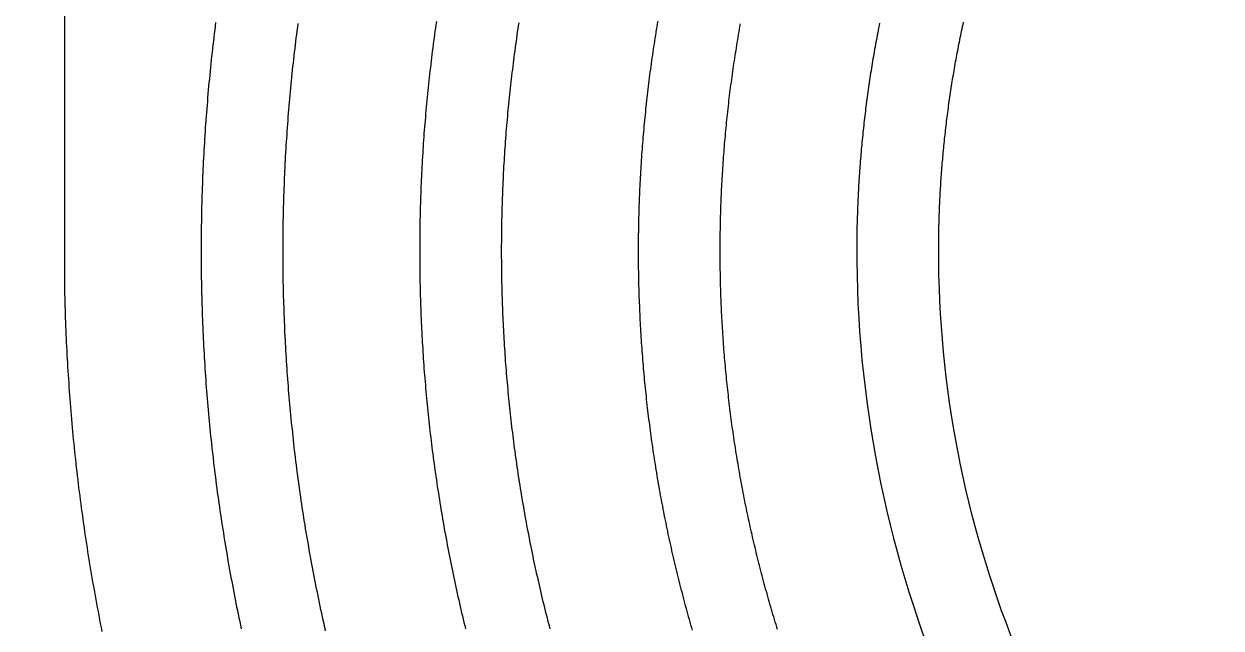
# Model space of a CAD drawing. Header units: inches. Extents: x -43479 to 56521, y -44741 to 59530.
# Drawn here: x -21951 to -20199, y 2432 to 3316 of the extents above; entities that cross this region are included whole.
import ezdxf

# ---------------------------------------------------------------- set-up
doc = ezdxf.new("R2010")
doc.units = ezdxf.units.IN
doc.header["$MEASUREMENT"] = 0

# ---------------------------------------------------------------- blocks, each defined once
blk = doc.blocks.new('kanishk_spiralEditV1')
for points in [[(5356.6, 1818.2), (5357.2, 1812.7), (5357.9, 1807.2), (5358.6, 1801.8), (5359.3, 1796.3), (5359.9, 1790.8), (5360.6, 1785.3), (5361.2, 1779.8), (5361.8, 1774.3), (5362.4, 1768.8), (5363, 1763.3), (5363.6, 1757.9), (5364.1, 1752.4), (5364.7, 1746.9), (5365.2, 1741.4), (5365.8, 1735.9), (5366.3, 1730.4), (5366.8, 1724.9), (5367.3, 1719.4), (5367.8, 1713.9), (5368.3, 1708.4), (5368.7, 1702.9), (5369.2, 1697.4), (5369.6, 1691.9), (5370.1, 1686.4), (5370.5, 1680.9), (5370.9, 1675.4), (5371.3, 1669.9), (5371.7, 1664.4), (5372, 1658.9), (5372.4, 1653.3), (5372.8, 1647.8), (5373.1, 1642.3), (5373.4, 1636.8), (5373.7, 1631.3), (5374, 1625.8), (5374.3, 1620.3), (5374.6, 1614.8), (5374.9, 1609.3), (5375.1, 1603.8), (5375.4, 1598.3), (5375.6, 1592.7), (5375.8, 1587.2), (5376, 1581.7), (5376.2, 1576.2), (5376.4, 1570.7), (5376.6, 1565.2), (5376.8, 1559.7), (5376.9, 1554.2), (5377.1, 1548.7), (5377.2, 1543.1), (5377.3, 1537.6), (5377.4, 1532.1), (5377.5, 1526.6), (5377.6, 1521.1), (5377.7, 1515.6), (5377.7, 1510.1), (5377.8, 1504.6), (5377.8, 1499), (5377.9, 1493.5), (5377.9, 1488), (5377.9, 1482.5), (5377.9, 1477), (5377.8, 1471.5), (5377.8, 1466), (5377.8, 1460.5), (5377.7, 1455), (5377.6, 1449.4), (5377.6, 1443.9), (5377.5, 1438.4), (5377.4, 1432.9), (5377.3, 1427.4), (5377.1, 1421.9), (5377, 1416.4), (5376.9, 1410.9), (5376.7, 1405.4), (5376.5, 1399.9), (5376.3, 1394.4), (5376.2, 1388.9), (5376, 1383.4), (5375.7, 1377.9), (5375.5, 1372.4), (5375.3, 1366.9), (5375, 1361.4), (5374.8, 1355.9), (5374.5, 1350.4), (5374.2, 1344.9), (5373.9, 1339.4), (5373.6, 1333.9), (5373.3, 1328.4), (5372.9, 1322.9), (5372.6, 1317.4), (5372.2, 1311.9), (5371.9, 1306.4), (5371.5, 1300.9), (5371.1, 1295.4), (5370.7, 1289.9), (5370.3, 1284.4), (5369.9, 1279), (5369.4, 1273.5), (5369, 1268), (5368.5, 1262.5), (5368.1, 1257), (5367.6, 1251.5), (5367.1, 1246.1), (5366.6, 1240.6), (5366.1, 1235.1), (5365.6, 1229.6), (5365, 1224.2), (5364.5, 1218.7), (5363.9, 1213.2), (5363.3, 1207.7), (5362.7, 1202.3), (5362.2, 1196.8), (5361.5, 1191.3), (5360.9, 1185.9), (5360.3, 1180.4), (5359.7, 1174.9), (5359, 1169.5), (5358.3, 1164), (5357.7, 1158.6), (5357, 1153.1), (5356.3, 1147.7), (5355.6, 1142.2), (5354.9, 1136.8), (5354.1, 1131.3), (5353.4, 1125.9), (5352.6, 1120.4), (5351.9, 1115), (5351.1, 1109.5), (5350.3, 1104.1), (5349.5, 1098.7), (5348.7, 1093.2), (5347.9, 1087.8), (5347, 1082.4), (5346.2, 1076.9), (5345.3, 1071.5), (5344.5, 1066.1), (5343.6, 1060.7), (5342.7, 1055.2), (5341.8, 1049.8), (5340.9, 1044.4), (5339.9, 1039), (5339, 1033.6), (5338.1, 1028.2), (5337.1, 1022.8), (5336.1, 1017.3), (5335.1, 1011.9), (5334.2, 1006.5), (5333.1, 1001.1), (5332.1, 995.7), (5331.1, 990.3), (5330.1, 985), (5329, 979.6), (5328, 974.2), (5326.9, 968.8), (5325.8, 963.4), (5324.7, 958), (5323.6, 952.7), (5322.5, 947.3), (5321.4, 941.9), (5320.2, 936.5), (5319.1, 931.2)], [(5033.4, 1819.6), (5034.1, 1814.8), (5034.8, 1810), (5035.5, 1805.2), (5036.2, 1800.3), (5036.8, 1795.5), (5037.5, 1790.7), (5038.1, 1785.9), (5038.8, 1781.1), (5039.4, 1776.3), (5040, 1771.5), (5040.6, 1766.6), (5041.2, 1761.8), (5041.8, 1757), (5042.3, 1752.2), (5042.9, 1747.4), (5043.4, 1742.5), (5044, 1737.7), (5044.5, 1732.9), (5045, 1728.1), (5045.5, 1723.2), (5046, 1718.4), (5046.5, 1713.6), (5047, 1708.8), (5047.4, 1703.9), (5047.9, 1699.1), (5048.3, 1694.3), (5048.8, 1689.4), (5049.2, 1684.6), (5049.6, 1679.8), (5050, 1674.9), (5050.4, 1670.1), (5050.8, 1665.3), (5051.2, 1660.4), (5051.6, 1655.6), (5051.9, 1650.8), (5052.3, 1645.9), (5052.6, 1641.1), (5052.9, 1636.2), (5053.2, 1631.4), (5053.5, 1626.6), (5053.8, 1621.7), (5054.1, 1616.9), (5054.4, 1612.1), (5054.6, 1607.2), (5054.9, 1602.4), (5055.1, 1597.5), (5055.4, 1592.7), (5055.6, 1587.9), (5055.8, 1583), (5056, 1578.2), (5056.2, 1573.3), (5056.4, 1568.5), (5056.6, 1563.6), (5056.7, 1558.8), (5056.9, 1554), (5057, 1549.1), (5057.2, 1544.3), (5057.3, 1539.4), (5057.4, 1534.6), (5057.5, 1529.7), (5057.6, 1524.9), (5057.7, 1520.1), (5057.7, 1515.2), (5057.8, 1510.4), (5057.8, 1505.5), (5057.9, 1500.7), (5057.9, 1495.8), (5057.9, 1491), (5057.9, 1486.2), (5057.9, 1481.3), (5057.9, 1476.5), (5057.9, 1471.6), (5057.9, 1466.8), (5057.8, 1462), (5057.8, 1457.1), (5057.7, 1452.3), (5057.7, 1447.4), (5057.6, 1442.6), (5057.5, 1437.8), (5057.4, 1432.9), (5057.3, 1428.1), (5057.1, 1423.2), (5057, 1418.4), (5056.9, 1413.6), (5056.7, 1408.7), (5056.6, 1403.9), (5056.4, 1399.1), (5056.2, 1394.2), (5056, 1389.4), (5055.8, 1384.6), (5055.6, 1379.7), (5055.4, 1374.9), (5055.1, 1370.1), (5054.9, 1365.2), (5054.6, 1360.4), (5054.4, 1355.6), (5054.1, 1350.8), (5053.8, 1345.9), (5053.5, 1341.1), (5053.2, 1336.3), (5052.9, 1331.5), (5052.6, 1326.6), (5052.3, 1321.8), (5051.9, 1317), (5051.6, 1312.2), (5051.2, 1307.3), (5050.8, 1302.5), (5050.4, 1297.7), (5050, 1292.9), (5049.6, 1288.1), (5049.2, 1283.3), (5048.8, 1278.4), (5048.4, 1273.6), (5047.9, 1268.8), (5047.5, 1264), (5047, 1259.2), (5046.5, 1254.4), (5046, 1249.6), (5045.5, 1244.8), (5045, 1240), (5044.5, 1235.2), (5044, 1230.4), (5043.5, 1225.6), (5042.9, 1220.8), (5042.4, 1216), (5041.8, 1211.2), (5041.2, 1206.4), (5040.6, 1201.6), (5040, 1196.8), (5039.4, 1192), (5038.8, 1187.2), (5038.2, 1182.4), (5037.5, 1177.7), (5036.9, 1172.9), (5036.2, 1168.1), (5035.6, 1163.3), (5034.9, 1158.5), (5034.2, 1153.8), (5033.5, 1149), (5032.8, 1144.2), (5032.1, 1139.4), (5031.4, 1134.7), (5030.6, 1129.9), (5029.9, 1125.1), (5029.1, 1120.4), (5028.4, 1115.6), (5027.6, 1110.8), (5026.8, 1106.1), (5026, 1101.3), (5025.2, 1096.6), (5024.4, 1091.8), (5023.6, 1087.1), (5022.7, 1082.3), (5021.9, 1077.6), (5021, 1072.8), (5020.2, 1068.1), (5019.3, 1063.3), (5018.4, 1058.6), (5017.5, 1053.8), (5016.6, 1049.1), (5015.7, 1044.4), (5014.8, 1039.6), (5013.8, 1034.9), (5012.9, 1030.2), (5011.9, 1025.5), (5011, 1020.7), (5010, 1016), (5009, 1011.3), (5008, 1006.6), (5007, 1001.9), (5006, 997.2), (5005, 992.4), (5004, 987.7), (5002.9, 983), (5001.9, 978.3), (5000.8, 973.6), (4999.7, 968.9), (4998.7, 964.2), (4997.6, 959.6), (4996.5, 954.9), (4995.4, 950.2), (4994.2, 945.5), (4993.1, 940.8), (4992, 936.1), (4990.8, 931.5)], [(4709.5, 1820), (4710.2, 1815.9), (4710.9, 1811.7), (4711.6, 1807.6), (4712.2, 1803.5), (4712.9, 1799.3), (4713.6, 1795.2), (4714.2, 1791.1), (4714.9, 1786.9), (4715.5, 1782.8), (4716.1, 1778.6), (4716.7, 1774.5), (4717.3, 1770.4), (4717.9, 1766.2), (4718.5, 1762.1), (4719.1, 1757.9), (4719.7, 1753.8), (4720.2, 1749.6), (4720.8, 1745.5), (4721.3, 1741.3), (4721.9, 1737.2), (4722.4, 1733), (4722.9, 1728.9), (4723.4, 1724.7), (4723.9, 1720.6), (4724.4, 1716.4), (4724.9, 1712.2), (4725.4, 1708.1), (4725.8, 1703.9), (4726.3, 1699.8), (4726.7, 1695.6), (4727.2, 1691.5), (4727.6, 1687.3), (4728, 1683.1), (4728.5, 1679), (4728.9, 1674.8), (4729.3, 1670.6), (4729.6, 1666.5), (4730, 1662.3), (4730.4, 1658.2), (4730.8, 1654), (4731.1, 1649.8), (4731.5, 1645.7), (4731.8, 1641.5), (4732.1, 1637.3), (4732.4, 1633.2), (4732.7, 1629), (4733, 1624.8), (4733.3, 1620.6), (4733.6, 1616.5), (4733.9, 1612.3), (4734.2, 1608.1), (4734.4, 1604), (4734.7, 1599.8), (4734.9, 1595.6), (4735.1, 1591.5), (4735.3, 1587.3), (4735.6, 1583.1), (4735.8, 1578.9), (4736, 1574.8), (4736.1, 1570.6), (4736.3, 1566.4), (4736.5, 1562.2), (4736.7, 1558.1), (4736.8, 1553.9), (4736.9, 1549.7), (4737.1, 1545.6), (4737.2, 1541.4), (4737.3, 1537.2), (4737.4, 1533), (4737.5, 1528.9), (4737.6, 1524.7), (4737.7, 1520.5), (4737.8, 1516.3), (4737.8, 1512.2), (4737.9, 1508), (4737.9, 1503.8), (4738, 1499.7), (4738, 1495.5), (4738, 1491.3), (4738, 1487.1), (4738, 1483), (4738, 1478.8), (4738, 1474.6), (4738, 1470.4), (4738, 1466.3), (4737.9, 1462.1), (4737.9, 1457.9), (4737.8, 1453.8), (4737.7, 1449.6), (4737.7, 1445.4), (4737.6, 1441.3), (4737.5, 1437.1), (4737.4, 1432.9), (4737.3, 1428.8), (4737.2, 1424.6), (4737, 1420.4), (4736.9, 1416.3), (4736.7, 1412.1), (4736.6, 1407.9), (4736.4, 1403.8), (4736.3, 1399.6), (4736.1, 1395.4), (4735.9, 1391.3), (4735.7, 1387.1), (4735.5, 1382.9), (4735.3, 1378.8), (4735, 1374.6), (4734.8, 1370.5), (4734.6, 1366.3), (4734.3, 1362.1), (4734.1, 1358), (4733.8, 1353.8), (4733.5, 1349.7), (4733.2, 1345.5), (4732.9, 1341.4), (4732.6, 1337.2), (4732.3, 1333.1), (4732, 1328.9), (4731.7, 1324.8), (4731.3, 1320.6), (4731, 1316.5), (4730.6, 1312.3), (4730.3, 1308.2), (4729.9, 1304), (4729.5, 1299.9), (4729.1, 1295.7), (4728.7, 1291.6), (4728.3, 1287.4), (4727.9, 1283.3), (4727.5, 1279.2), (4727, 1275), (4726.6, 1270.9), (4726.2, 1266.8), (4725.7, 1262.6), (4725.2, 1258.5), (4724.8, 1254.4), (4724.3, 1250.2), (4723.8, 1246.1), (4723.3, 1242), (4722.8, 1237.8), (4722.2, 1233.7), (4721.7, 1229.6), (4721.2, 1225.5), (4720.6, 1221.3), (4720.1, 1217.2), (4719.5, 1213.1), (4718.9, 1209), (4718.4, 1204.9), (4717.8, 1200.8), (4717.2, 1196.6), (4716.6, 1192.5), (4716, 1188.4), (4715.3, 1184.3), (4714.7, 1180.2), (4714.1, 1176.1), (4713.4, 1172), (4712.8, 1167.9), (4712.1, 1163.8), (4711.4, 1159.7), (4710.7, 1155.6), (4710.1, 1151.5), (4709.4, 1147.4), (4708.7, 1143.3), (4707.9, 1139.2), (4707.2, 1135.1), (4706.5, 1131), (4705.7, 1127), (4705, 1122.9), (4704.2, 1118.8), (4703.5, 1114.7), (4702.7, 1110.6), (4701.9, 1106.5), (4701.1, 1102.5), (4700.3, 1098.4), (4699.5, 1094.3), (4698.7, 1090.3), (4697.8, 1086.2), (4697, 1082.1), (4696.2, 1078.1), (4695.3, 1074), (4694.5, 1069.9), (4693.6, 1065.9), (4692.7, 1061.8), (4691.8, 1057.8), (4690.9, 1053.7), (4690, 1049.7), (4689.1, 1045.6), (4688.2, 1041.6), (4687.3, 1037.5), (4686.3, 1033.5), (4685.4, 1029.5), (4684.4, 1025.4), (4683.5, 1021.4), (4682.5, 1017.4), (4681.5, 1013.3), (4680.5, 1009.3), (4679.5, 1005.3), (4678.5, 1001.3), (4677.5, 997.2), (4676.5, 993.2), (4675.5, 989.2), (4674.4, 985.2), (4673.4, 981.2), (4672.3, 977.2), (4671.3, 973.2), (4670.2, 969.2), (4669.1, 965.2), (4668, 961.2), (4666.9, 957.2), (4665.8, 953.2), (4664.7, 949.2), (4663.6, 945.2), (4662.5, 941.2), (4661.3, 937.2), (4660.2, 933.2), (4659, 929.3)], [(4534, 930.1), (4535.1, 933.8), (4536.3, 937.5), (4537.4, 941.2), (4538.6, 944.9), (4539.7, 948.7), (4540.8, 952.4), (4541.9, 956.1), (4543, 959.8), (4544.1, 963.6), (4545.2, 967.3), (4546.2, 971.1), (4547.3, 974.8), (4548.4, 978.5), (4549.4, 982.3), (4550.5, 986), (4551.5, 989.8), (4552.5, 993.5), (4553.5, 997.3), (4554.6, 1001.1), (4555.6, 1004.8), (4556.6, 1008.6), (4557.5, 1012.3), (4558.5, 1016.1), (4559.5, 1019.9), (4560.5, 1023.7), (4561.4, 1027.4), (4562.4, 1031.2), (4563.3, 1035), (4564.2, 1038.8), (4565.2, 1042.6), (4566.1, 1046.3), (4567, 1050.1), (4567.9, 1053.9), (4568.8, 1057.7), (4569.7, 1061.5), (4570.6, 1065.3), (4571.4, 1069.1), (4572.3, 1072.9), (4573.1, 1076.7), (4574, 1080.5), (4574.8, 1084.3), (4575.7, 1088.1), (4576.5, 1091.9), (4577.3, 1095.7), (4578.1, 1099.6), (4578.9, 1103.4), (4579.7, 1107.2), (4580.5, 1111), (4581.3, 1114.8), (4582, 1118.7), (4582.8, 1122.5), (4583.5, 1126.3), (4584.3, 1130.1), (4585, 1134), (4585.7, 1137.8), (4586.5, 1141.6), (4587.2, 1145.5), (4587.9, 1149.3), (4588.6, 1153.2), (4589.3, 1157), (4589.9, 1160.8), (4590.6, 1164.7), (4591.3, 1168.5), (4591.9, 1172.4), (4592.6, 1176.2), (4593.2, 1180.1), (4593.8, 1183.9), (4594.5, 1187.8), (4595.1, 1191.6), (4595.7, 1195.5), (4596.3, 1199.3), (4596.9, 1203.2), (4597.5, 1207.1), (4598, 1210.9), (4598.6, 1214.8), (4599.2, 1218.7), (4599.7, 1222.5), (4600.3, 1226.4), (4600.8, 1230.3), (4601.3, 1234.1), (4601.8, 1238), (4602.3, 1241.9), (4602.8, 1245.8), (4603.3, 1249.6), (4603.8, 1253.5), (4604.3, 1257.4), (4604.8, 1261.3), (4605.2, 1265.2), (4605.7, 1269), (4606.1, 1272.9), (4606.6, 1276.8), (4607, 1280.7), (4607.4, 1284.6), (4607.8, 1288.5), (4608.2, 1292.3), (4608.6, 1296.2), (4609, 1300.1), (4609.4, 1304), (4609.8, 1307.9), (4610.1, 1311.8), (4610.5, 1315.7), (4610.8, 1319.6), (4611.2, 1323.5), (4611.5, 1327.4), (4611.8, 1331.3), (4612.2, 1335.2), (4612.5, 1339.1), (4612.8, 1343), (4613.1, 1346.9), (4613.3, 1350.8), (4613.6, 1354.7), (4613.9, 1358.6), (4614.1, 1362.5), (4614.4, 1366.4), (4614.6, 1370.3), (4614.9, 1374.2), (4615.1, 1378.1), (4615.3, 1382), (4615.5, 1386), (4615.7, 1389.9), (4615.9, 1393.8), (4616.1, 1397.7), (4616.3, 1401.6), (4616.4, 1405.5), (4616.6, 1409.4), (4616.7, 1413.3), (4616.9, 1417.3), (4617, 1421.2), (4617.2, 1425.1), (4617.3, 1429), (4617.4, 1432.9), (4617.5, 1436.8), (4617.6, 1440.8), (4617.7, 1444.7), (4617.7, 1448.6), (4617.8, 1452.5), (4617.9, 1456.4), (4617.9, 1460.3), (4618, 1464.3), (4618, 1468.2), (4618, 1472.1), (4618.1, 1476), (4618.1, 1479.9), (4618.1, 1483.9), (4618.1, 1487.8), (4618.1, 1491.7), (4618, 1495.6), (4618, 1499.6), (4618, 1503.5), (4617.9, 1507.4), (4617.9, 1511.3), (4617.8, 1515.2), (4617.7, 1519.2), (4617.7, 1523.1), (4617.6, 1527), (4617.5, 1530.9), (4617.4, 1534.8), (4617.3, 1538.8), (4617.2, 1542.7), (4617, 1546.6), (4616.9, 1550.5), (4616.7, 1554.5), (4616.6, 1558.4), (4616.4, 1562.3), (4616.3, 1566.2), (4616.1, 1570.1), (4615.9, 1574.1), (4615.7, 1578), (4615.5, 1581.9), (4615.3, 1585.8), (4615.1, 1589.8), (4614.9, 1593.7), (4614.6, 1597.6), (4614.4, 1601.5), (4614.1, 1605.4), (4613.9, 1609.4), (4613.6, 1613.3), (4613.3, 1617.2), (4613, 1621.1), (4612.7, 1625), (4612.4, 1628.9), (4612.1, 1632.9), (4611.8, 1636.8), (4611.5, 1640.7), (4611.2, 1644.6), (4610.8, 1648.5), (4610.5, 1652.4), (4610.1, 1656.4), (4609.7, 1660.3), (4609.4, 1664.2), (4609, 1668.1), (4608.6, 1672), (4608.2, 1675.9), (4607.8, 1679.8), (4607.4, 1683.7), (4607, 1687.6), (4606.5, 1691.6), (4606.1, 1695.5), (4605.6, 1699.4), (4605.2, 1703.3), (4604.7, 1707.2), (4604.2, 1711.1), (4603.8, 1715), (4603.3, 1718.9), (4602.8, 1722.8), (4602.3, 1726.7), (4601.7, 1730.6), (4601.2, 1734.5), (4600.7, 1738.4), (4600.2, 1742.3), (4599.6, 1746.2), (4599.1, 1750.1), (4598.5, 1754), (4597.9, 1757.9), (4597.3, 1761.8), (4596.8, 1765.7), (4596.2, 1769.6), (4595.6, 1773.5), (4594.9, 1777.3), (4594.3, 1781.2), (4593.7, 1785.1), (4593.1, 1789), (4592.4, 1792.9), (4591.8, 1796.8), (4591.1, 1800.7), (4590.4, 1804.5), (4589.7, 1808.4), (4589.1, 1812.3), (4588.4, 1816.2)], [(4866.9, 931.1), (4868.1, 935.5), (4869.2, 939.9), (4870.4, 944.4), (4871.5, 948.8), (4872.6, 953.2), (4873.7, 957.6), (4874.8, 962.1), (4875.9, 966.5), (4877, 970.9), (4878, 975.4), (4879.1, 979.8), (4880.1, 984.3), (4881.2, 988.7), (4882.2, 993.2), (4883.2, 997.6), (4884.2, 1002.1), (4885.2, 1006.5), (4886.2, 1011), (4887.2, 1015.4), (4888.2, 1019.9), (4889.2, 1024.4), (4890.1, 1028.8), (4891.1, 1033.3), (4892, 1037.8), (4892.9, 1042.2), (4893.8, 1046.7), (4894.8, 1051.2), (4895.7, 1055.7), (4896.5, 1060.2), (4897.4, 1064.6), (4898.3, 1069.1), (4899.2, 1073.6), (4900, 1078.1), (4900.9, 1082.6), (4901.7, 1087.1), (4902.5, 1091.6), (4903.3, 1096.1), (4904.1, 1100.6), (4904.9, 1105.1), (4905.7, 1109.6), (4906.5, 1114.1), (4907.3, 1118.6), (4908, 1123.1), (4908.8, 1127.6), (4909.5, 1132.1), (4910.2, 1136.6), (4911, 1141.2), (4911.7, 1145.7), (4912.4, 1150.2), (4913.1, 1154.7), (4913.8, 1159.2), (4914.4, 1163.8), (4915.1, 1168.3), (4915.8, 1172.8), (4916.4, 1177.4), (4917, 1181.9), (4917.7, 1186.4), (4918.3, 1190.9), (4918.9, 1195.5), (4919.5, 1200), (4920.1, 1204.6), (4920.7, 1209.1), (4921.2, 1213.6), (4921.8, 1218.2), (4922.3, 1222.7), (4922.9, 1227.3), (4923.4, 1231.8), (4923.9, 1236.4), (4924.5, 1240.9), (4925, 1245.5), (4925.4, 1250), (4925.9, 1254.6), (4926.4, 1259.1), (4926.9, 1263.7), (4927.3, 1268.2), (4927.8, 1272.8), (4928.2, 1277.4), (4928.6, 1281.9), (4929.1, 1286.5), (4929.5, 1291), (4929.9, 1295.6), (4930.3, 1300.2), (4930.6, 1304.7), (4931, 1309.3), (4931.4, 1313.9), (4931.7, 1318.4), (4932.1, 1323), (4932.4, 1327.6), (4932.7, 1332.2), (4933, 1336.7), (4933.3, 1341.3), (4933.6, 1345.9), (4933.9, 1350.5), (4934.2, 1355), (4934.4, 1359.6), (4934.7, 1364.2), (4934.9, 1368.8), (4935.2, 1373.3), (4935.4, 1377.9), (4935.6, 1382.5), (4935.8, 1387.1), (4936, 1391.7), (4936.2, 1396.2), (4936.4, 1400.8), (4936.6, 1405.4), (4936.7, 1410), (4936.9, 1414.6), (4937, 1419.2), (4937.1, 1423.7), (4937.3, 1428.3), (4937.4, 1432.9), (4937.5, 1437.5), (4937.6, 1442.1), (4937.7, 1446.7), (4937.7, 1451.3), (4937.8, 1455.9), (4937.8, 1460.4), (4937.9, 1465), (4937.9, 1469.6), (4938, 1474.2), (4938, 1478.8), (4938, 1483.4), (4938, 1488), (4938, 1492.6), (4937.9, 1497.2), (4937.9, 1501.8), (4937.9, 1506.4), (4937.8, 1510.9), (4937.7, 1515.5), (4937.7, 1520.1), (4937.6, 1524.7), (4937.5, 1529.3), (4937.4, 1533.9), (4937.3, 1538.5), (4937.2, 1543.1), (4937, 1547.7), (4936.9, 1552.3), (4936.8, 1556.9), (4936.6, 1561.4), (4936.4, 1566), (4936.3, 1570.6), (4936.1, 1575.2), (4935.9, 1579.8), (4935.7, 1584.4), (4935.4, 1589), (4935.2, 1593.6), (4935, 1598.2), (4934.7, 1602.8), (4934.5, 1607.4), (4934.2, 1611.9), (4934, 1616.5), (4933.7, 1621.1), (4933.4, 1625.7), (4933.1, 1630.3), (4932.8, 1634.9), (4932.4, 1639.5), (4932.1, 1644.1), (4931.8, 1648.6), (4931.4, 1653.2), (4931.1, 1657.8), (4930.7, 1662.4), (4930.3, 1667), (4929.9, 1671.6), (4929.5, 1676.1), (4929.1, 1680.7), (4928.7, 1685.3), (4928.3, 1689.9), (4927.8, 1694.5), (4927.4, 1699), (4926.9, 1703.6), (4926.5, 1708.2), (4926, 1712.8), (4925.5, 1717.4), (4925, 1721.9), (4924.5, 1726.5), (4924, 1731.1), (4923.5, 1735.6), (4922.9, 1740.2), (4922.4, 1744.8), (4921.8, 1749.4), (4921.3, 1753.9), (4920.7, 1758.5), (4920.1, 1763.1), (4919.5, 1767.6), (4918.9, 1772.2), (4918.3, 1776.8), (4917.7, 1781.3), (4917.1, 1785.9), (4916.4, 1790.4), (4915.8, 1795), (4915.1, 1799.6), (4914.5, 1804.1), (4913.8, 1808.7), (4913.1, 1813.2), (4912.4, 1817.8)], [(5195.6, 928.6), (5196.8, 933.7), (5197.9, 938.8), (5199.1, 943.9), (5200.2, 949), (5201.3, 954.2), (5202.4, 959.3), (5203.5, 964.4), (5204.6, 969.5), (5205.6, 974.6), (5206.7, 979.8), (5207.7, 984.9), (5208.8, 990), (5209.8, 995.2), (5210.8, 1000.3), (5211.8, 1005.5), (5212.8, 1010.6), (5213.8, 1015.8), (5214.8, 1020.9), (5215.8, 1026.1), (5216.7, 1031.2), (5217.6, 1036.4), (5218.6, 1041.5), (5219.5, 1046.7), (5220.4, 1051.8), (5221.3, 1057), (5222.2, 1062.2), (5223.1, 1067.3), (5223.9, 1072.5), (5224.8, 1077.7), (5225.6, 1082.9), (5226.5, 1088), (5227.3, 1093.2), (5228.1, 1098.4), (5228.9, 1103.6), (5229.7, 1108.8), (5230.5, 1113.9), (5231.2, 1119.1), (5232, 1124.3), (5232.7, 1129.5), (5233.5, 1134.7), (5234.2, 1139.9), (5234.9, 1145.1), (5235.6, 1150.3), (5236.3, 1155.5), (5237, 1160.7), (5237.7, 1165.9), (5238.3, 1171.1), (5239, 1176.3), (5239.6, 1181.5), (5240.2, 1186.7), (5240.9, 1191.9), (5241.5, 1197.2), (5242.1, 1202.4), (5242.6, 1207.6), (5243.2, 1212.8), (5243.8, 1218), (5244.3, 1223.2), (5244.9, 1228.5), (5245.4, 1233.7), (5245.9, 1238.9), (5246.4, 1244.1), (5246.9, 1249.4), (5247.4, 1254.6), (5247.9, 1259.8), (5248.3, 1265.1), (5248.8, 1270.3), (5249.2, 1275.5), (5249.7, 1280.8), (5250.1, 1286), (5250.5, 1291.2), (5250.9, 1296.5), (5251.3, 1301.7), (5251.7, 1306.9), (5252, 1312.2), (5252.4, 1317.4), (5252.7, 1322.7), (5253, 1327.9), (5253.4, 1333.1), (5253.7, 1338.4), (5254, 1343.6), (5254.3, 1348.9), (5254.5, 1354.1), (5254.8, 1359.4), (5255.1, 1364.6), (5255.3, 1369.9), (5255.5, 1375.1), (5255.8, 1380.4), (5256, 1385.6), (5256.2, 1390.9), (5256.4, 1396.1), (5256.5, 1401.4), (5256.7, 1406.6), (5256.9, 1411.9), (5257, 1417.2), (5257.1, 1422.4), (5257.3, 1427.7), (5257.4, 1432.9), (5257.5, 1438.2), (5257.6, 1443.4), (5257.6, 1448.7), (5257.7, 1454), (5257.8, 1459.2), (5257.8, 1464.5), (5257.9, 1469.7), (5257.9, 1475), (5257.9, 1480.2), (5257.9, 1485.5), (5257.9, 1490.8), (5257.9, 1496), (5257.8, 1501.3), (5257.8, 1506.5), (5257.7, 1511.8), (5257.7, 1517.1), (5257.6, 1522.3), (5257.5, 1527.6), (5257.4, 1532.9), (5257.3, 1538.1), (5257.2, 1543.4), (5257.1, 1548.6), (5256.9, 1553.9), (5256.8, 1559.2), (5256.6, 1564.4), (5256.4, 1569.7), (5256.2, 1574.9), (5256, 1580.2), (5255.8, 1585.5), (5255.6, 1590.7), (5255.4, 1596), (5255.1, 1601.2), (5254.9, 1606.5), (5254.6, 1611.8), (5254.4, 1617), (5254.1, 1622.3), (5253.8, 1627.5), (5253.5, 1632.8), (5253.2, 1638.1), (5252.8, 1643.3), (5252.5, 1648.6), (5252.1, 1653.8), (5251.8, 1659.1), (5251.4, 1664.3), (5251, 1669.6), (5250.6, 1674.8), (5250.2, 1680.1), (5249.8, 1685.3), (5249.4, 1690.6), (5248.9, 1695.8), (5248.5, 1701.1), (5248, 1706.3), (5247.5, 1711.6), (5247.1, 1716.8), (5246.6, 1722.1), (5246.1, 1727.3), (5245.5, 1732.6), (5245, 1737.8), (5244.5, 1743.1), (5243.9, 1748.3), (5243.4, 1753.5), (5242.8, 1758.8), (5242.2, 1764), (5241.6, 1769.3), (5241, 1774.5), (5240.4, 1779.7), (5239.8, 1785), (5239.1, 1790.2), (5238.5, 1795.4), (5237.8, 1800.7), (5237.2, 1805.9), (5236.5, 1811.1), (5235.8, 1816.4)], [(5522.6, 927.6), (5523.7, 933.4), (5524.9, 939.2), (5526, 945), (5527.1, 950.8), (5528.2, 956.6), (5529.3, 962.4), (5530.4, 968.2), (5531.5, 974), (5532.5, 979.8), (5533.6, 985.6), (5534.6, 991.5), (5535.7, 997.3), (5536.7, 1003.1), (5537.7, 1008.9), (5538.7, 1014.8), (5539.6, 1020.6), (5540.6, 1026.4), (5541.5, 1032.3), (5542.5, 1038.1), (5543.4, 1043.9), (5544.3, 1049.8), (5545.2, 1055.6), (5546.1, 1061.5), (5547, 1067.3), (5547.9, 1073.2), (5548.7, 1079), (5549.6, 1084.9), (5550.4, 1090.7), (5551.2, 1096.6), (5552, 1102.5), (5552.8, 1108.3), (5553.6, 1114.2), (5554.3, 1120.1), (5555.1, 1125.9), (5555.8, 1131.8), (5556.6, 1137.7), (5557.3, 1143.5), (5558, 1149.4), (5558.7, 1155.3), (5559.4, 1161.2), (5560, 1167), (5560.7, 1172.9), (5561.3, 1178.8), (5562, 1184.7), (5562.6, 1190.6), (5563.2, 1196.5), (5563.8, 1202.4), (5564.4, 1208.2), (5564.9, 1214.1), (5565.5, 1220), (5566.1, 1225.9), (5566.6, 1231.8), (5567.1, 1237.7), (5567.6, 1243.6), (5568.1, 1249.5), (5568.6, 1255.4), (5569.1, 1261.3), (5569.5, 1267.2), (5570, 1273.1), (5570.4, 1279), (5570.8, 1284.9), (5571.2, 1290.9), (5571.6, 1296.8), (5572, 1302.7), (5572.4, 1308.6), (5572.8, 1314.5), (5573.1, 1320.4), (5573.4, 1326.3), (5573.8, 1332.2), (5574.1, 1338.2), (5574.4, 1344.1), (5574.7, 1350), (5574.9, 1355.9), (5575.2, 1361.8), (5575.4, 1367.8), (5575.7, 1373.7), (5575.9, 1379.6), (5576.1, 1385.5), (5576.3, 1391.4), (5576.5, 1397.4), (5576.7, 1403.3), (5576.8, 1409.2), (5577, 1415.1), (5577.1, 1421.1), (5577.3, 1427), (5577.3, 4777)]]:
    blk.add_lwpolyline(points)
for points in [[(4384.7, 1816.9), (4385.4, 1813.5), (4386.1, 1810), (4386.8, 1806.6), (4387.4, 1803.1), (4388.1, 1799.7), (4388.8, 1796.2), (4389.4, 1792.7), (4390.1, 1789.3), (4390.7, 1785.8), (4391.3, 1782.4), (4392, 1778.9), (4392.6, 1775.4), (4393.2, 1771.9), (4393.8, 1768.5), (4394.4, 1765), (4395, 1761.5), (4395.5, 1758.1), (4396.1, 1754.6), (4396.7, 1751.1), (4397.2, 1747.6), (4397.8, 1744.2), (4398.3, 1740.7), (4398.9, 1737.2), (4399.4, 1733.7), (4399.9, 1730.3), (4400.4, 1726.8), (4400.9, 1723.3), (4401.4, 1719.8), (4401.9, 1716.3), (4402.4, 1712.8), (4402.9, 1709.4), (4403.4, 1705.9), (4403.8, 1702.4), (4404.3, 1698.9), (4404.7, 1695.4), (4405.2, 1691.9), (4405.6, 1688.4), (4406, 1685), (4406.4, 1681.5), (4406.9, 1678), (4407.3, 1674.5), (4407.7, 1671), (4408, 1667.5), (4408.4, 1664), (4408.8, 1660.5), (4409.2, 1657), (4409.5, 1653.5), (4409.9, 1650), (4410.2, 1646.5), (4410.6, 1643), (4410.9, 1639.5), (4411.2, 1636), (4411.5, 1632.5), (4411.8, 1629), (4412.1, 1625.5), (4412.4, 1622), (4412.7, 1618.5), (4413, 1615), (4413.3, 1611.5), (4413.5, 1608), (4413.8, 1604.5), (4414.1, 1601), (4414.3, 1597.5), (4414.5, 1594), (4414.8, 1590.5), (4415, 1587), (4415.2, 1583.5), (4415.4, 1580), (4415.6, 1576.5), (4415.8, 1573), (4416, 1569.5), (4416.1, 1566), (4416.3, 1562.5), (4416.5, 1559), (4416.6, 1555.5), (4416.8, 1552), (4416.9, 1548.5), (4417, 1545), (4417.2, 1541.5), (4417.3, 1538), (4417.4, 1534.5), (4417.5, 1531), (4417.6, 1527.5), (4417.7, 1524), (4417.8, 1520.5), (4417.8, 1517), (4417.9, 1513.5), (4418, 1509.9, -0.197635), (3950.5, 324, -0.419989)], [(3879, 422.9, 0.193371), (4298.1, 1504.4), (4298, 1507.7), (4298, 1510.9), (4297.9, 1514.2), (4297.9, 1517.4), (4297.8, 1520.7), (4297.7, 1523.9), (4297.6, 1527.2), (4297.5, 1530.4), (4297.4, 1533.7), (4297.3, 1537), (4297.2, 1540.2), (4297.1, 1543.5), (4296.9, 1546.7), (4296.8, 1550), (4296.7, 1553.2), (4296.5, 1556.5), (4296.4, 1559.7), (4296.2, 1563), (4296, 1566.2), (4295.9, 1569.5), (4295.7, 1572.7), (4295.5, 1576), (4295.3, 1579.2), (4295.1, 1582.5), (4294.9, 1585.7), (4294.7, 1589), (4294.4, 1592.2), (4294.2, 1595.5), (4294, 1598.7), (4293.7, 1602), (4293.5, 1605.2), (4293.2, 1608.5), (4292.9, 1611.7), (4292.7, 1615), (4292.4, 1618.2), (4292.1, 1621.5), (4291.8, 1624.7), (4291.5, 1628), (4291.2, 1631.2), (4290.9, 1634.5), (4290.6, 1637.7), (4290.3, 1641), (4289.9, 1644.2), (4289.6, 1647.5), (4289.2, 1650.7), (4288.9, 1654), (4288.5, 1657.2), (4288.1, 1660.4), (4287.8, 1663.7), (4287.4, 1666.9), (4287, 1670.2), (4286.6, 1673.4), (4286.2, 1676.6), (4285.8, 1679.9), (4285.4, 1683.1), (4285, 1686.4), (4284.5, 1689.6), (4284.1, 1692.8), (4283.7, 1696.1), (4283.2, 1699.3), (4282.7, 1702.5), (4282.3, 1705.8), (4281.8, 1709), (4281.3, 1712.2), (4280.9, 1715.5), (4280.4, 1718.7), (4279.9, 1721.9), (4279.4, 1725.2), (4278.9, 1728.4), (4278.3, 1731.6), (4277.8, 1734.8), (4277.3, 1738.1), (4276.7, 1741.3), (4276.2, 1744.5), (4275.6, 1747.7), (4275.1, 1751), (4274.5, 1754.2), (4274, 1757.4), (4273.4, 1760.6), (4272.8, 1763.8), (4272.2, 1767.1), (4271.6, 1770.3), (4271, 1773.5), (4270.4, 1776.7), (4269.8, 1779.9), (4269.1, 1783.1), (4268.5, 1786.3), (4267.9, 1789.5), (4267.2, 1792.8), (4266.6, 1796), (4265.9, 1799.2), (4265.2, 1802.4), (4264.6, 1805.6), (4263.9, 1808.8), (4263.2, 1812), (4262.5, 1815.2), (4261.8, 1818.4)]]:
    blk.add_lwpolyline(points, format="xyb")

msp = doc.modelspace()

# ---------------------------------------------------------------- linework, layer by layer
msp.add_circle((6520.5, 9529.6), 50000)

# ---------------------------------------------------------------- block references
at = {"xscale": -1, "rotation": 359.9999999999722}
msp.add_blockref('kanishk_spiralEditV1', (-16314.1, 1500), dxfattribs=at)

doc.saveas('drawing.dxf')
